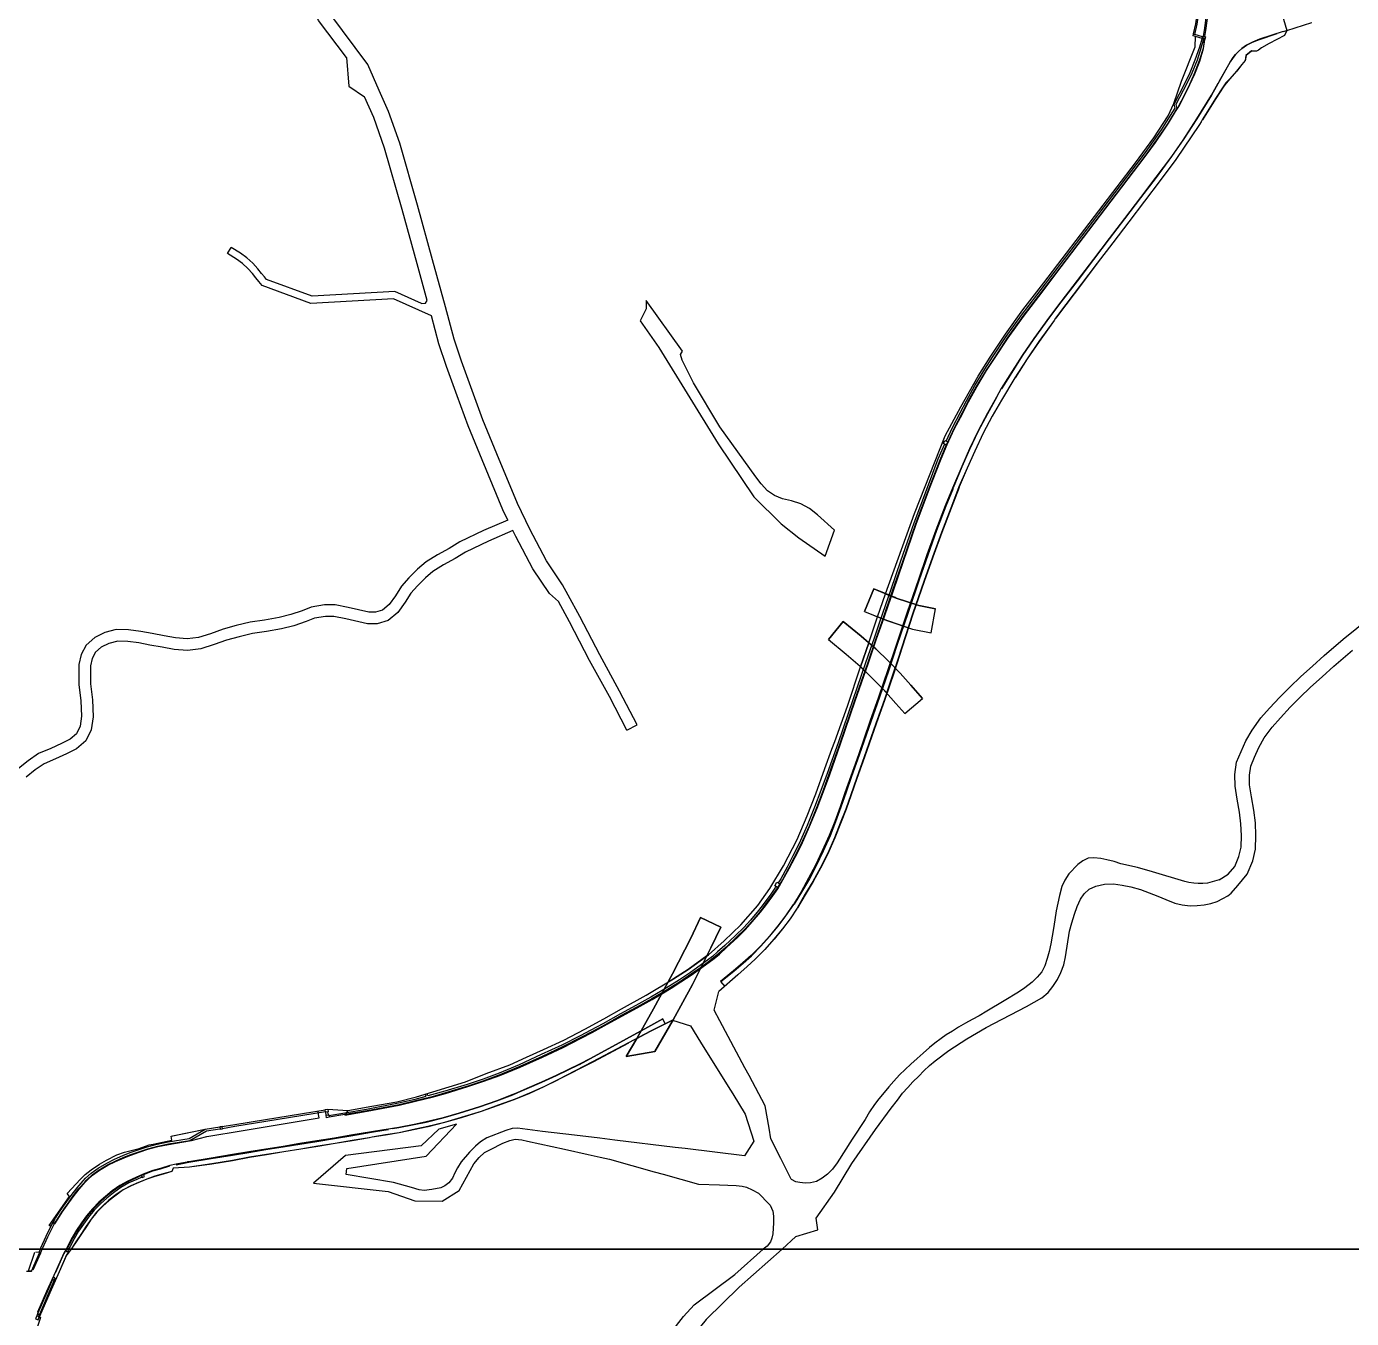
# Model space of a CAD drawing. Header units: metres. Extents: x 0 to 4000, y -96000 to -93000.
# Drawn here: x 1738.3 to 2195.9, y -94824 to -94377.7 of the extents above; entities that cross this region are included whole.
import ezdxf

# ---------------------------------------------------------------- set-up
doc = ezdxf.new("R2010")
doc.units = ezdxf.units.M
doc.header["$LTSCALE"] = 2.5
for name, color, linetype in [('その他', 7, 'Continuous'), ('側溝・桝', 7, 'Continuous'), ('図郭', 7, 'Continuous'), ('幅員', 7, 'Continuous'), ('歩道・分離帯・安全施設', 7, 'Continuous'), ('道路', 7, 'Continuous')]:
    doc.layers.add(name, color=color, linetype=linetype)

msp = doc.modelspace()

# ---------------------------------------------------------------- linework, layer by layer
at = {"layer": 'その他'}
for points in [[(2038.61, -94575.14), (2038.31, -94575.02), (2030.9, -94572.01), (2027.73, -94579.82), (2033.88, -94582.32), (2035.69, -94583.06), (2044.29, -94585.91), (2050.67, -94587.13), (2052.26, -94578.85), (2046.42, -94577.73)], [(2044.31, -94580.68), (2042.78, -94585.41), (2035.69, -94583.06), (2032.17, -94581.63), (2034.91, -94573.64), (2038.61, -94575.14), (2045.44, -94577.41)], [(2015.22, -94589.48), (2021.31, -94594.48), (2026.15, -94598.69), (2030.27, -94602.66), (2034.17, -94606.6), (2038.55, -94611.52), (2041.58, -94615.07), (2047.7, -94609.83), (2043.74, -94605.2), (2040.03, -94601.07), (2035.93, -94596.93), (2031.59, -94592.75), (2029.21, -94590.67), (2026.51, -94588.32), (2020.34, -94583.25)], [(2038.28, -94599.3), (2035.93, -94596.93), (2031.59, -94592.75), (2029.2, -94590.67), (2026.32, -94598.86), (2030.27, -94602.66), (2034.17, -94606.6), (2035.35, -94607.92), (2037.83, -94600.69)], [(1978.04, -94688.79), (1971.06, -94685.47), (1967.66, -94692.62), (1961.42, -94705), (1954.81, -94717.04), (1949.06, -94727.27), (1945.42, -94733.48), (1955.33, -94731.81), (1961.56, -94720.8), (1968.27, -94708.6), (1974.61, -94696.02)], [(1954.81, -94717.04), (1949.06, -94727.27), (1953.76, -94724.78), (1961.37, -94720.91), (1961.56, -94720.8), (1968.27, -94708.6), (1973.25, -94698.72), (1966.78, -94703.4), (1961.72, -94706.64), (1959.92, -94707.74)]]:
    msp.add_lwpolyline(points, close=True, dxfattribs=at)
at = {"layer": '側溝・桝'}
for points in [[(2141.33, -94380.43), (2141.8, -94380.55), (2142.54, -94376.92), (2143.16, -94372.91), (2143.54, -94369.2), (2143.72, -94365.64), (2143.66, -94361.83), (2143.5, -94358.7), (2143.22, -94356.1), (2142.95, -94354.09)], [(2145.25, -94381.25), (2145.6, -94379.18), (2146.09, -94375.76), (2146.35, -94373.14)], [(2055.9, -94520.91), (2058.11, -94516.22), (2060.77, -94511.13), (2062.88, -94506.99), (2065.76, -94501.76), (2069.19, -94496.14), (2071.95, -94491.93), (2076.59, -94484.84), (2081.92, -94477.44), (2087.21, -94470.54), (2094.98, -94460.3), (2121.85, -94425.06), (2124.71, -94421.29), (2127.49, -94417.36), (2130.23, -94413.42), (2132.04, -94410.69), (2134.94, -94405.99), (2134.68, -94404.59), (2138.46, -94397.25), (2140.18, -94393.62), (2141.94, -94389.22), (2143.47, -94384.76), (2144.28, -94381.96)], [(2144.78, -94382.1), (2144, -94384.93), (2142.53, -94389.43), (2140.75, -94393.82), (2139, -94397.41), (2135.25, -94404.7), (2135.56, -94406.11), (2132.55, -94411.01), (2130.73, -94413.76), (2127.99, -94417.7), (2125.19, -94421.65), (2122.33, -94425.42), (2095.46, -94460.67), (2087.69, -94470.9), (2082.41, -94477.8), (2077.09, -94485.18), (2072.46, -94492.26), (2069.7, -94496.47), (2066.28, -94502.07), (2063.41, -94507.27), (2061.31, -94511.41), (2058.65, -94516.48), (2056.42, -94521.15)], [(2144.48, -94381.26), (2141.8, -94380.55)], [(2144.31, -94381.84), (2142.05, -94381.25)], [(2055.32, -94521.99), (2053.04, -94527.24), (2049.3, -94537.04), (2044.68, -94549.3), (2040.16, -94562.42), (2036.76, -94572.24), (2033, -94583.17), (2030.98, -94589.03), (2028.04, -94597.57), (2023.63, -94610.31), (2018.55, -94625.18), (2014.78, -94635.77), (2012.65, -94641.68), (2010.47, -94647.38), (2007.92, -94653.68), (2005.09, -94659.96), (2002.94, -94664.23), (2000.96, -94668.07), (1998.75, -94672.12), (1997.85, -94673.56)], [(2055.93, -94522.26), (2053.66, -94527.49), (2049.92, -94537.27), (2045.3, -94549.52), (2040.79, -94562.63), (2037.39, -94572.46), (2033.62, -94583.39), (2031.61, -94589.24), (2028.67, -94597.79), (2024.26, -94610.53), (2019.17, -94625.4), (2015.4, -94635.99), (2013.27, -94641.91), (2011.09, -94647.62), (2008.52, -94653.94), (2005.69, -94660.25), (2003.53, -94664.53), (2001.55, -94668.38), (1999.32, -94672.45), (1998.41, -94673.89)], [(1997.68, -94675.1), (1997.5, -94675.38), (1995.82, -94677.82), (1993.55, -94680.91), (1991.62, -94683.44), (1988.78, -94686.9), (1986.46, -94689.44), (1983.62, -94692.21), (1979.89, -94695.68), (1977.39, -94697.88), (1975.55, -94699.43), (1973.84, -94700.76), (1970.55, -94703.19), (1967.97, -94704.97), (1964.13, -94707.55), (1960.75, -94709.68), (1958.17, -94711.24), (1954.22, -94713.56), (1949.07, -94716.41), (1943.7, -94719.39), (1937.64, -94722.74), (1933.49, -94725.03), (1929.74, -94726.97), (1923.44, -94730.13), (1916.31, -94733.45), (1908.67, -94736.94), (1901.71, -94739.86), (1896.2, -94741.94), (1890.69, -94743.76), (1882.92, -94746.1), (1878.33, -94747.39), (1872.6, -94748.83), (1866.92, -94750.14), (1855.91, -94752.29), (1848.19, -94753.58), (1842.79, -94754.5)], [(1997.1, -94674.76), (1996.94, -94675.01), (1995.28, -94677.44), (1993.02, -94680.51), (1991.1, -94683.03), (1988.28, -94686.46), (1985.98, -94688.98), (1983.16, -94691.73), (1979.45, -94695.19), (1976.96, -94697.38), (1975.14, -94698.92), (1973.44, -94700.23), (1970.16, -94702.65), (1967.59, -94704.43), (1963.77, -94706.99), (1960.4, -94709.12), (1957.83, -94710.68), (1953.89, -94712.99), (1948.75, -94715.84), (1943.38, -94718.81), (1937.32, -94722.16), (1933.18, -94724.45), (1929.44, -94726.38), (1923.15, -94729.53), (1916.03, -94732.85), (1908.4, -94736.34), (1901.46, -94739.24), (1895.98, -94741.31), (1890.49, -94743.13), (1882.73, -94745.47), (1878.16, -94746.75), (1876.89, -94747.06), (1876.68, -94746.26)], [(1842.68, -94753.86), (1848.16, -94752.98), (1855.72, -94751.66), (1866.78, -94749.49), (1872.5, -94748.19), (1876.31, -94747.22), (1876.1, -94746.44)], [(1805.9, -94758.31), (1810.26, -94757.61), (1820.96, -94755.83), (1841.5, -94752.45)], [(1841.8, -94753.72), (1841.63, -94752.7)], [(1842.52, -94753.61), (1842.32, -94752.59)], [(1743.73, -94800), (1743.82, -94799.78), (1745.62, -94795.8), (1747.25, -94792.52), (1747.97, -94791.19), (1748.92, -94789.66), (1750.5, -94787.21), (1752.17, -94784.8), (1754.22, -94781.89), (1756.27, -94779.26), (1758.37, -94776.88), (1759.14, -94776.04), (1760.98, -94774.39), (1763.4, -94772.69), (1766.29, -94770.92), (1768.89, -94769.6), (1771.86, -94768.3), (1774.26, -94767.36), (1777.04, -94766.41), (1780.16, -94765.4), (1783.6, -94764.45), (1787.26, -94763.69), (1794.73, -94762.47), (1800.38, -94759.19), (1805.09, -94758.44)], [(1746.69, -94792.25), (1747.43, -94790.84), (1748.33, -94789.29), (1749.92, -94786.82), (1751.6, -94784.4), (1753.66, -94781.48), (1755.73, -94778.81), (1757.85, -94776.42), (1758.65, -94775.54), (1760.55, -94773.85), (1763.02, -94772.11), (1765.95, -94770.31), (1768.6, -94768.97), (1771.59, -94767.65), (1774.03, -94766.71), (1776.82, -94765.75), (1779.96, -94764.73), (1783.43, -94763.78), (1787.14, -94763.01), (1794.5, -94761.8), (1799.94, -94758.64)], [(1777.94, -94774.64), (1776.14, -94775.46), (1773.39, -94776.71), (1770.6, -94778.3), (1767.95, -94780.11), (1765.65, -94781.97), (1763.44, -94784), (1761.23, -94786.21), (1759.21, -94788.66), (1757.49, -94791.06), (1755.77, -94793.59), (1754.27, -94796.17), (1752.83, -94798.82), (1752.26, -94799.87)], [(1778.15, -94775.13), (1776.36, -94775.95), (1773.63, -94777.18), (1770.89, -94778.75), (1768.27, -94780.54), (1765.99, -94782.37), (1763.81, -94784.38), (1761.63, -94786.57), (1759.63, -94788.99), (1757.92, -94791.36), (1756.22, -94793.88), (1754.73, -94796.43), (1753.3, -94799.07), (1752.79, -94800)], [(1742.87, -94801.1), (1743.2, -94801.25), (1743.73, -94800)], [(1752.11, -94800), (1751.79, -94800.59)], [(1751.79, -94800.59), (1752.43, -94800.93), (1752.84, -94800.17), (1752.51, -94800)], [(1752.51, -94800), (1752.2, -94799.83), (1752.11, -94800)], [(1752.79, -94800), (1752.73, -94800.12)], [(1747.19, -94810.53), (1745.39, -94814.75), (1742.11, -94822.41), (1741.83, -94823.06), (1741.85, -94823.07)], [(1747.78, -94810.78), (1745.97, -94815), (1742.7, -94822.66), (1742.42, -94823.31)], [(1743.06, -94823.9), (1742.57, -94823.71)]]:
    msp.add_lwpolyline(points, dxfattribs=at)
for points in [[(2144.28, -94381.96), (2144.54, -94381.05), (2145.45, -94381.31), (2145.19, -94382.22)], [(2056.42, -94521.15), (2055.93, -94522.26), (2054.96, -94521.83), (2055.45, -94520.72)], [(1998.41, -94673.89), (1997.68, -94675.1), (1996.68, -94674.5), (1997.4, -94673.29)], [(1841.39, -94751.81), (1842.3, -94751.66), (1842.45, -94752.57), (1841.54, -94752.72)], [(1841.73, -94753.74), (1842.64, -94753.59), (1842.79, -94754.5), (1841.87, -94754.65)], [(1804.99, -94757.82), (1805.12, -94758.65), (1805.94, -94758.51), (1805.8, -94757.69)], [(1777.93, -94774.61), (1778.21, -94775.27), (1779, -94774.94), (1778.72, -94774.28)], [(1747.16, -94810.52), (1747.82, -94810.8), (1748.18, -94809.94), (1747.53, -94809.66)], [(1741.41, -94824.08), (1742.25, -94824.44), (1742.69, -94823.43), (1741.85, -94823.07)]]:
    msp.add_lwpolyline(points, close=True, dxfattribs=at)
at = {"layer": '図郭'}
for points in [[(1600, -94800), (2400, -94800), (2400, -94200), (1600, -94200)], [(1600, -95400), (2400, -95400), (2400, -94800), (1600, -94800)]]:
    msp.add_lwpolyline(points, close=True, dxfattribs=at)
at = {"layer": '幅員', "flags": 128}
msp.add_lwpolyline([(2170.68, -94369.36), (2173.55, -94379.14)], dxfattribs=at)
at = {"layer": '歩道・分離帯・安全施設'}
for points in [[(2144.75, -94381.11), (2145.08, -94379.1), (2145.58, -94375.69), (2145.84, -94373.08)], [(1849.2, -94752.11), (1848.24, -94753.77), (1855.97, -94752.4), (1866.95, -94750.27), (1872.63, -94748.94), (1878.38, -94747.49), (1882.97, -94746.23), (1890.73, -94743.89), (1896.25, -94742.04), (1901.75, -94740.01), (1908.77, -94737.14), (1916.42, -94733.71), (1923.62, -94730.36), (1929.87, -94727.2), (1933.59, -94725.23), (1937.81, -94722.96), (1943.92, -94719.62), (1949.22, -94716.67), (1954.37, -94713.76), (1958.31, -94711.45), (1960.9, -94709.88), (1964.29, -94707.75), (1968.12, -94705.19), (1970.72, -94703.39), (1974, -94700.95), (1975.71, -94699.63), (1977.56, -94698.1), (1980.06, -94695.86), (1983.81, -94692.36), (1986.61, -94689.58), (1988.93, -94687.03), (1991.82, -94683.59), (1993.8, -94681.05), (1996.01, -94677.99), (1997.7, -94675.53), (1999.47, -94672.53), (2001.71, -94668.58), (2003.78, -94664.65), (2005.94, -94660.34), (2008.73, -94654.1), (2011.33, -94647.73), (2013.48, -94641.97), (2015.67, -94636.08), (2019.38, -94625.47), (2024.5, -94610.61), (2028.9, -94597.88), (2031.86, -94589.28), (2033.88, -94583.43), (2037.66, -94572.56), (2041.02, -94562.75), (2045.57, -94549.63), (2050.08, -94537.32), (2053.89, -94527.6), (2056.2, -94522.14), (2058.82, -94516.57), (2061.48, -94511.49), (2063.58, -94507.36), (2066.45, -94502.16), (2069.86, -94496.57), (2072.62, -94492.37), (2077.25, -94485.29), (2082.56, -94477.92), (2087.84, -94471.02), (2095.62, -94460.79), (2122.48, -94425.54), (2125.35, -94421.76), (2128.15, -94417.81), (2130.89, -94413.87), (2132.71, -94411.12), (2135.14, -94407.14), (2136.2, -94405.38), (2138.22, -94401.59), (2140.08, -94397.82), (2141.76, -94394.15), (2143.47, -94389.7), (2144.74, -94385.35), (2145.19, -94382.22), (2145.45, -94381.31), (2144.75, -94381.11), (2145.08, -94379.1), (2145.58, -94375.69)], [(1849.2, -94752.11), (1848.24, -94753.77), (1855.97, -94752.4), (1866.95, -94750.27), (1872.63, -94748.94), (1878.38, -94747.49), (1882.97, -94746.23), (1890.73, -94743.89), (1896.25, -94742.04), (1901.75, -94740.01), (1908.77, -94737.14), (1916.42, -94733.71), (1923.62, -94730.36), (1929.87, -94727.2), (1933.59, -94725.23), (1937.81, -94722.96), (1943.92, -94719.62), (1949.22, -94716.67), (1954.37, -94713.76), (1958.31, -94711.45), (1960.9, -94709.88), (1964.29, -94707.75), (1968.12, -94705.19), (1970.72, -94703.39), (1974, -94700.95), (1975.71, -94699.63), (1977.56, -94698.1), (1980.06, -94695.86), (1983.81, -94692.36), (1986.61, -94689.58), (1988.93, -94687.03), (1991.82, -94683.59), (1993.8, -94681.05), (1996.01, -94677.99), (1997.7, -94675.53), (1999.47, -94672.53), (2001.71, -94668.58), (2003.78, -94664.65), (2005.94, -94660.34), (2008.73, -94654.1), (2011.33, -94647.73), (2013.48, -94641.97), (2015.67, -94636.08), (2019.38, -94625.47), (2024.5, -94610.61), (2028.9, -94597.88), (2031.86, -94589.28), (2033.88, -94583.43), (2037.66, -94572.56), (2041.02, -94562.75), (2045.57, -94549.63), (2050.08, -94537.32), (2053.89, -94527.6), (2056.2, -94522.14), (2058.82, -94516.57), (2061.48, -94511.49), (2063.58, -94507.36), (2066.45, -94502.16), (2069.86, -94496.57), (2072.62, -94492.37), (2077.25, -94485.29), (2082.56, -94477.92), (2087.84, -94471.02), (2095.62, -94460.79), (2122.48, -94425.54), (2125.35, -94421.76), (2128.15, -94417.81), (2130.89, -94413.87), (2132.71, -94411.12), (2135.14, -94407.14), (2136.2, -94405.38), (2138.22, -94401.59), (2140.08, -94397.82), (2141.76, -94394.15), (2143.47, -94389.7), (2144.74, -94385.35), (2145.19, -94382.22), (2145.45, -94381.31), (2144.75, -94381.11), (2145.08, -94379.1), (2145.58, -94375.69)], [(2172.34, -94379.42), (2164.09, -94382.16), (2161.68, -94383.16), (2159.63, -94384.15), (2157.99, -94385.29), (2156.8, -94386.34), (2155.81, -94387.44), (2155.04, -94388.48), (2154.02, -94390), (2150.73, -94395.74), (2147.52, -94401.5), (2142.5, -94409.58), (2137.79, -94416.94), (2133.77, -94422.62), (2128.31, -94429.77), (2122.98, -94436.75), (2117.47, -94444.03), (2112.17, -94450.97), (2106.74, -94458.1), (2101.11, -94465.51), (2095.46, -94472.81), (2091.55, -94478.04), (2086.15, -94485.5), (2082.1, -94491.36), (2077.91, -94498.04), (2074.91, -94502.82), (2073.3, -94505.76), (2070.11, -94511.34), (2066.96, -94517.35), (2063.97, -94523.66), (2061.32, -94529.69), (2058.08, -94537.17), (2055.5, -94543.35), (2052.29, -94551.75), (2049.21, -94560.26), (2046.31, -94568.74), (2042.43, -94580.02), (2038.59, -94591.42), (2035.73, -94599.99), (2032.51, -94609.33), (2029.57, -94617.81), (2025.56, -94629.34), (2022.93, -94636.73), (2020.94, -94642.44), (2019.25, -94647.32), (2017.39, -94652.37), (2015.51, -94657.21), (2013.12, -94662.47), (2010.73, -94667.44), (2008.35, -94671.96), (2005.85, -94676.66), (2003.13, -94680.99), (2000.41, -94684.89), (1997.79, -94688.36), (1994.91, -94691.93), (1991.77, -94695.34), (1988.54, -94698.63), (1985.7, -94701.2), (1982.45, -94703.92), (1977.95, -94707.6), (1979.4, -94709.28)], [(2172.34, -94379.42), (2164.09, -94382.16), (2161.68, -94383.16), (2159.63, -94384.15), (2157.99, -94385.29), (2156.8, -94386.34), (2155.81, -94387.44), (2155.04, -94388.48), (2154.02, -94390), (2150.73, -94395.74), (2147.52, -94401.5), (2142.5, -94409.58), (2137.79, -94416.94), (2133.77, -94422.62), (2128.31, -94429.77), (2122.98, -94436.75), (2117.47, -94444.03), (2112.17, -94450.97), (2106.74, -94458.1), (2101.11, -94465.51), (2095.46, -94472.81), (2091.55, -94478.04), (2086.15, -94485.5), (2082.1, -94491.36), (2077.91, -94498.04), (2074.91, -94502.82), (2073.3, -94505.76), (2070.11, -94511.34), (2066.96, -94517.35), (2063.97, -94523.66), (2061.32, -94529.69), (2058.08, -94537.17), (2055.5, -94543.35), (2052.29, -94551.75), (2049.21, -94560.26), (2046.31, -94568.74), (2042.43, -94580.02), (2038.59, -94591.42), (2035.73, -94599.99), (2032.51, -94609.33), (2029.57, -94617.81), (2025.56, -94629.34), (2022.93, -94636.73), (2020.94, -94642.44), (2019.25, -94647.32), (2017.39, -94652.37), (2015.51, -94657.21), (2013.12, -94662.47), (2010.73, -94667.44), (2008.35, -94671.96), (2005.85, -94676.66), (2003.13, -94680.99), (2000.41, -94684.89), (1997.79, -94688.36), (1994.91, -94691.93), (1991.77, -94695.34), (1988.54, -94698.63), (1985.7, -94701.2), (1982.45, -94703.92), (1977.95, -94707.6), (1979.4, -94709.28)], [(2145.05, -94382.74), (2144.62, -94385.32), (2143.25, -94389.66), (2141.53, -94394.11), (2139.88, -94397.77), (2138.06, -94401.53), (2136.02, -94405.54)], [(2167.44, -94383.62), (2164.77, -94385.11), (2163.76, -94385.92), (2163.04, -94386.3), (2161.34, -94386.21), (2159.48, -94387.76), (2159.17, -94389.55), (2157.99, -94390.92), (2156.24, -94393.18), (2153.85, -94395.84), (2152.54, -94397.29), (2151.56, -94398.65), (2148.99, -94402.59), (2144.38, -94409.96)], [(2145.09, -94382.32), (2144.44, -94381.25)], [(2149.93, -94397.2), (2150.75, -94395.74), (2154.03, -94390.01), (2155.05, -94388.49), (2155.82, -94387.45), (2156.81, -94386.35), (2158, -94385.3), (2159.63, -94384.16), (2161.69, -94383.17), (2164.1, -94382.18), (2170.2, -94380.15)], [(2075.1, -94502.94), (2078.1, -94498.16), (2082.29, -94491.49), (2086.33, -94485.64), (2091.73, -94478.18), (2095.64, -94472.95), (2101.29, -94465.65), (2106.92, -94458.24), (2112.35, -94451.1), (2117.65, -94444.16), (2123.16, -94436.89), (2128.48, -94429.88), (2133.78, -94422.63), (2137.8, -94416.95), (2142.51, -94409.59), (2147.53, -94401.51), (2149.87, -94397.32)], [(2017.37, -94631.22), (2019.38, -94625.47), (2024.5, -94610.61), (2028.9, -94597.88), (2031.86, -94589.28), (2033.88, -94583.43), (2037.66, -94572.56), (2041.02, -94562.75), (2045.57, -94549.63), (2050.08, -94537.32), (2053.89, -94527.6), (2056.2, -94522.14), (2058.82, -94516.57), (2061.48, -94511.49), (2063.58, -94507.36), (2066.45, -94502.16), (2069.86, -94496.57), (2072.62, -94492.37), (2077.25, -94485.29), (2082.56, -94477.92), (2087.84, -94471.02), (2095.62, -94460.79), (2122.48, -94425.54), (2125.35, -94421.76), (2128.15, -94417.81), (2130.89, -94413.87), (2132.71, -94411.12), (2135.14, -94407.14), (2135.92, -94405.85)], [(2143.94, -94410.73), (2143.45, -94411.6)], [(2135.2, -94423.73), (2129.84, -94430.93), (2124.42, -94438.11), (2118.97, -94445.26), (2113.5, -94452.44), (2108.08, -94459.52), (2102.67, -94466.69), (2097.22, -94473.83), (2093.74, -94478.46)], [(2126.47, -94432.18), (2122.98, -94436.75), (2117.47, -94444.03), (2112.17, -94450.97), (2106.74, -94458.1), (2101.11, -94465.51), (2095.46, -94472.81), (2091.55, -94478.04), (2086.15, -94485.5), (2082.1, -94491.36), (2077.91, -94498.04), (2074.91, -94502.82), (2073.3, -94505.76), (2070.11, -94511.34), (2066.96, -94517.35), (2063.97, -94523.66), (2061.32, -94529.69), (2058.08, -94537.17), (2055.5, -94543.35), (2052.29, -94551.75), (2049.21, -94560.26), (2046.31, -94568.74), (2042.43, -94580.02), (2038.59, -94591.42), (2035.73, -94599.99), (2032.51, -94609.33), (2029.57, -94617.81), (2025.56, -94629.34), (2022.93, -94636.73), (2020.94, -94642.44), (2019.25, -94647.32), (2017.39, -94652.37), (2015.51, -94657.21), (2013.12, -94662.47), (2010.73, -94667.44), (2008.35, -94671.96), (2007.11, -94674.29)], [(2093.19, -94479.27), (2087.96, -94486.56), (2083.89, -94492.56), (2079.67, -94499.12)], [(2058.38, -94536.99), (2061.44, -94529.74), (2064.09, -94523.71), (2067.08, -94517.41), (2070.23, -94511.41), (2073.41, -94505.82)], [(2075.03, -94506.84), (2071.79, -94512.3), (2068.69, -94518.22), (2065.79, -94524.39), (2063.13, -94530.34), (2060.34, -94536.75)], [(2058.3, -94537.26), (2055.81, -94543.47), (2052.6, -94551.87), (2049.52, -94560.37), (2046.62, -94568.85), (2042.74, -94580.13), (2038.9, -94591.52), (2036.04, -94600.09), (2032.82, -94609.44), (2029.88, -94617.92), (2025.87, -94629.45), (2023.24, -94636.84), (2021.25, -94642.54), (2019.56, -94647.43), (2017.7, -94652.48), (2015.82, -94657.33), (2013.42, -94662.6), (2011.03, -94667.59), (2008.64, -94672.12), (2005.96, -94676.73), (2003.34, -94680.87)], [(2060.36, -94536.97), (2057.58, -94544.15), (2054.38, -94552.53), (2051.3, -94561.01), (2048.3, -94569.45), (2044.4, -94580.71), (2040.7, -94592.11), (2037.92, -94600.72), (2034.68, -94610.17), (2031.66, -94618.55), (2027.7, -94630.08), (2025.02, -94637.47), (2023.04, -94643.16), (2021.34, -94648.1), (2019.36, -94652.98), (2017.41, -94657.99), (2015.02, -94663.53), (2012.5, -94668.46), (2009.92, -94673.09), (2007.18, -94677.64), (2004.57, -94682.1)], [(1890.53, -94743.95), (1890.73, -94743.89), (1896.25, -94742.04), (1901.75, -94740.01), (1908.77, -94737.14), (1916.42, -94733.71), (1923.62, -94730.36), (1929.87, -94727.2), (1933.59, -94725.23), (1937.81, -94722.96), (1943.92, -94719.62), (1949.22, -94716.67), (1954.37, -94713.76), (1958.31, -94711.45), (1960.9, -94709.88), (1964.29, -94707.75), (1968.12, -94705.19), (1970.72, -94703.39), (1974, -94700.95), (1975.71, -94699.63), (1977.56, -94698.1), (1980.06, -94695.86), (1983.81, -94692.36), (1986.61, -94689.58), (1988.93, -94687.03), (1991.82, -94683.59), (1993.8, -94681.05), (1996.01, -94677.99), (1997.7, -94675.53), (1999.47, -94672.53), (2001.71, -94668.58), (2003.78, -94664.65), (2005.94, -94660.34), (2008.73, -94654.1), (2011.33, -94647.73), (2013.48, -94641.97), (2015.67, -94636.08), (2015.78, -94635.76)], [(1978.07, -94707.64), (1982.54, -94703.99), (1985.79, -94701.27), (1988.63, -94698.7), (1991.86, -94695.41), (1995, -94691.99), (1997.89, -94688.43), (2000.5, -94684.96), (2003.22, -94681.05)], [(2004.47, -94682.25), (2001.99, -94685.91), (1999.35, -94689.38), (1996.43, -94692.97), (1993.24, -94696.51), (1989.98, -94699.85), (1987.19, -94702.42), (1983.96, -94705.33)], [(1958.88, -94722.18), (1958.01, -94720.47), (1952.83, -94723.34), (1945.43, -94727.41), (1933.1, -94734.16), (1929.26, -94736.19), (1921.24, -94740.1), (1916.1, -94742.41), (1911.1, -94744.6), (1907.73, -94746.02), (1906.22, -94746.65), (1900.68, -94748.77), (1894.71, -94750.85), (1887.73, -94753.09), (1882.21, -94754.64), (1876.27, -94756.1), (1872.12, -94757), (1866.85, -94758.04), (1864.69, -94758.39), (1863.28, -94758.56), (1861.7, -94758.8), (1857.44, -94759.49), (1850.24, -94760.72), (1844.62, -94761.68), (1838.51, -94762.67), (1832.66, -94763.6), (1826.86, -94764.54), (1820.92, -94765.47), (1815.05, -94766.45), (1809.36, -94767.39), (1802.06, -94768.57), (1794.35, -94769.84), (1789.95, -94770.7), (1787.79, -94771.18), (1784.53, -94772.14), (1781.87, -94772.92), (1778.6, -94774.12), (1778.38, -94774.2), (1776.05, -94775.26), (1773.29, -94776.51), (1770.48, -94778.1), (1767.82, -94779.93), (1765.5, -94781.8), (1763.29, -94783.84), (1761.07, -94786.06), (1759.03, -94788.53), (1757.3, -94790.93), (1755.58, -94793.47), (1754.08, -94796.06), (1752.63, -94798.71), (1751.94, -94800)], [(1958.88, -94722.18), (1958.01, -94720.47), (1952.83, -94723.34), (1945.43, -94727.41), (1933.1, -94734.16), (1929.26, -94736.19), (1921.24, -94740.1), (1916.1, -94742.41), (1911.1, -94744.6), (1907.73, -94746.02), (1906.22, -94746.65), (1900.68, -94748.77), (1894.71, -94750.85), (1887.73, -94753.09), (1882.21, -94754.64), (1876.27, -94756.1), (1872.12, -94757), (1866.85, -94758.04), (1864.69, -94758.39), (1863.28, -94758.56), (1861.7, -94758.8), (1857.44, -94759.49), (1850.24, -94760.72), (1844.62, -94761.68), (1838.51, -94762.67), (1832.66, -94763.6), (1826.86, -94764.54), (1820.92, -94765.47), (1815.05, -94766.45), (1809.36, -94767.39), (1802.06, -94768.57), (1794.35, -94769.84), (1789.95, -94770.7), (1787.79, -94771.18), (1784.53, -94772.14), (1781.87, -94772.92), (1778.6, -94774.12), (1778.38, -94774.2), (1776.05, -94775.26), (1773.29, -94776.51), (1770.48, -94778.1), (1767.82, -94779.93), (1765.5, -94781.8), (1763.29, -94783.84), (1761.07, -94786.06), (1759.03, -94788.53), (1757.3, -94790.93), (1755.58, -94793.47), (1754.08, -94796.06), (1752.63, -94798.71), (1751.94, -94800)], [(1929.27, -94736.22), (1933.11, -94734.18), (1945.44, -94727.43), (1952.84, -94723.36), (1958.01, -94720.5)], [(1946.23, -94728.85), (1933.81, -94735.45), (1922.05, -94741.45)], [(1929.04, -94736.36), (1921.25, -94740.12), (1916.11, -94742.43), (1911.11, -94744.63), (1907.81, -94746.01)], [(1921.86, -94741.56), (1916.99, -94744.01), (1912.01, -94746.25), (1907.11, -94748.28), (1901.22, -94750.38), (1895.29, -94752.49), (1888.42, -94754.66), (1882.68, -94756.31), (1876.89, -94757.75), (1872.55, -94758.67), (1867, -94759.89), (1862.21, -94760.62), (1857.7, -94761.41)], [(1864.7, -94758.42), (1866.85, -94758.07), (1872.12, -94757.03), (1876.27, -94756.13), (1882.22, -94754.66), (1887.74, -94753.11), (1894.72, -94750.87), (1900.69, -94748.8), (1906.23, -94746.68), (1907.74, -94746.04)], [(1866.95, -94750.27), (1872.63, -94748.94), (1878.38, -94747.49), (1882.97, -94746.23)], [(1747.01, -94790.6), (1748.07, -94791.34), (1749.06, -94789.69), (1750.61, -94787.27), (1752.25, -94784.85), (1754.33, -94781.93), (1756.4, -94779.34), (1758.5, -94776.95), (1759.29, -94776.1), (1761.09, -94774.51), (1763.47, -94772.78), (1766.35, -94771.02), (1769, -94769.73), (1771.96, -94768.45), (1774.33, -94767.54), (1777.23, -94766.52), (1780.2, -94765.55), (1783.65, -94764.58), (1787.32, -94763.84), (1795.24, -94762.52), (1800.54, -94761.12), (1813.13, -94759.04), (1839.29, -94754.71), (1838.89, -94752.29)], [(1747.01, -94790.6), (1748.07, -94791.34), (1749.06, -94789.69), (1750.61, -94787.27), (1752.25, -94784.85), (1754.33, -94781.93), (1756.4, -94779.34), (1758.5, -94776.95), (1759.29, -94776.1), (1761.09, -94774.51), (1763.47, -94772.78), (1766.35, -94771.02), (1769, -94769.73), (1771.96, -94768.45), (1774.33, -94767.54), (1777.23, -94766.52), (1780.2, -94765.55), (1783.65, -94764.58), (1787.32, -94763.84), (1795.24, -94762.52), (1800.54, -94761.12), (1813.13, -94759.04), (1839.29, -94754.71), (1838.98, -94752.86)], [(1748.07, -94791.34), (1749.06, -94789.69), (1750.61, -94787.27), (1752.25, -94784.85), (1754.33, -94781.93), (1756.4, -94779.34), (1758.5, -94776.95), (1759.29, -94776.1), (1761.09, -94774.51), (1763.47, -94772.78), (1766.35, -94771.02), (1769, -94769.73), (1771.96, -94768.45), (1774.33, -94767.54), (1777.23, -94766.52), (1780.2, -94765.55), (1783.65, -94764.58), (1787.32, -94763.84), (1795.24, -94762.52), (1800.54, -94761.12), (1813.13, -94759.04), (1839.29, -94754.71)], [(1848.24, -94753.77), (1855.97, -94752.4)], [(1788.64, -94760.88), (1799.94, -94758.58)], [(1789.99, -94770.88), (1794.38, -94770.02), (1802.09, -94768.75), (1809.39, -94767.57), (1815.08, -94766.63), (1820.95, -94765.65), (1826.89, -94764.72), (1832.68, -94763.78), (1838.54, -94762.85), (1844.65, -94761.87), (1850.27, -94760.9), (1857.47, -94759.67), (1861.73, -94758.99), (1863.3, -94758.74)], [(1863.28, -94758.56), (1861.7, -94758.8), (1857.44, -94759.49), (1850.24, -94760.72), (1844.62, -94761.68), (1838.51, -94762.67), (1832.66, -94763.6), (1826.86, -94764.54), (1820.92, -94765.47), (1815.05, -94766.45), (1809.36, -94767.39), (1802.06, -94768.57), (1794.35, -94769.84), (1793.87, -94769.93)], [(1856.67, -94761.64), (1850.74, -94762.57), (1844.83, -94763.6), (1838.93, -94764.56), (1833.04, -94765.52), (1827.1, -94766.45), (1821.17, -94767.42), (1815.27, -94768.34), (1809.37, -94769.48), (1802.25, -94770.67), (1794.53, -94771.77)], [(1788.97, -94772.08), (1788.48, -94773.24), (1785.44, -94774.12), (1782.62, -94774.93), (1779.8, -94775.92), (1777.01, -94777.04), (1774.36, -94778.2), (1771.67, -94779.58), (1769.18, -94781.35), (1766.77, -94783.2), (1764.64, -94785.14), (1762.51, -94787.31), (1760.64, -94789.65), (1758.93, -94792.18), (1757.25, -94794.69), (1755.59, -94797.19), (1753.94, -94799.69), (1753.71, -94800)], [(1787.93, -94771.15), (1787.79, -94771.18), (1784.53, -94772.14), (1781.87, -94772.92), (1778.6, -94774.12)], [(1778.64, -94774.24), (1781.91, -94773.04), (1784.57, -94772.26), (1787.82, -94771.31)], [(1752.08, -94800), (1752.74, -94798.77), (1754.19, -94796.13), (1755.69, -94793.54), (1757.41, -94791), (1759.13, -94788.6), (1761.16, -94786.15), (1763.37, -94783.93), (1765.58, -94781.89), (1767.89, -94780.04), (1770.55, -94778.21), (1773.35, -94776.62), (1776.1, -94775.37), (1778.43, -94774.31)], [(1751.94, -94800), (1751.16, -94801.43), (1748.23, -94807.89), (1745.16, -94814.65), (1742.08, -94821.83), (1742.23, -94822.14)], [(1751.94, -94800), (1751.16, -94801.43), (1748.23, -94807.89), (1745.16, -94814.65), (1742.08, -94821.83), (1742.23, -94822.14), (1742.76, -94823.28)], [(1751.27, -94801.49), (1752.08, -94800)], [(1753.71, -94800), (1752.16, -94802.02)], [(1741.01, -94801.23), (1738.83, -94807.6)], [(1743.11, -94801.43), (1740.43, -94807.32)], [(1741.51, -94800.96), (1743.03, -94801.04)], [(1748.35, -94807.95), (1751.21, -94801.71)], [(1752.11, -94802.07), (1749.53, -94807.88)], [(1739.03, -94807.54), (1740.21, -94807.44)], [(1745.16, -94814.65), (1742.08, -94821.83)]]:
    msp.add_lwpolyline(points, dxfattribs=at)
at = {"layer": '歩道・分離帯・安全施設', "flags": 128}
msp.add_lwpolyline([(2172.34, -94379.42), (2173.55, -94379.14)], dxfattribs=at)
msp.add_lwpolyline([(2172.34, -94379.42), (2173.55, -94379.14)], dxfattribs=at)
at = {"layer": '歩道・分離帯・安全施設'}
for p in [(2135.63, -94406.07, 219.3), (2043.16, -94556.22, 226.9), (2010.08, -94650.5, 232.53), (1942.22, -94720.41, 238.49), (1849.01, -94753.58, 243.93)]:
    msp.add_point(p, dxfattribs=at)
at = {"layer": '道路'}
for points in [[(1856.17, -94390.87), (1843.01, -94373.29), (1838.29, -94363.64), (1834.48, -94355.69), (1825.83, -94334.22), (1812.53, -94301.99), (1809.59, -94293.96), (1809.21, -94292.35), (1808.71, -94290.12), (1808.21, -94288.07), (1807.76, -94285.83), (1807.38, -94283.78), (1807.04, -94281.85), (1806.77, -94279.68), (1806.7, -94277.3), (1806.77, -94271.92), (1807.14, -94265.99), (1807.78, -94259.98), (1809.07, -94253.88), (1812.06, -94245.98)], [(1848.76, -94388.47), (1839.15, -94375.65), (1834.24, -94365.6), (1830.36, -94357.5), (1821.66, -94335.92), (1808.34, -94303.62), (1805.28, -94295.26), (1804.82, -94293.38), (1804.32, -94291.14), (1803.82, -94289.04), (1803.34, -94286.69), (1802.95, -94284.58), (1802.58, -94282.52), (1802.45, -94281.45)], [(2141.21, -94381.01), (2141.36, -94380.28), (2142.07, -94376.83), (2142.68, -94372.84), (2143.06, -94369.16), (2143.23, -94365.63), (2143.17, -94361.85), (2143.02, -94358.74), (2142.74, -94356.15), (2142.47, -94354.15)], [(2173.55, -94379.14), (2172.7, -94380.91)], [(2173.55, -94379.14), (2182.19, -94376.35), (2182.21, -94376.34)], [(1743.05, -94800), (1743.25, -94799.53), (1745.05, -94795.53), (1746.69, -94792.25), (1746.14, -94791.86), (1753.13, -94781.82), (1752.27, -94780.86), (1756.88, -94775.9), (1758.55, -94774.28), (1760.65, -94772.66), (1763.49, -94770.65), (1765.9, -94769.25), (1769.46, -94767.51), (1772.14, -94766.59), (1777.19, -94765.32), (1780.58, -94764.04), (1782.06, -94763.73), (1788.4, -94762.36), (1788.22, -94761.02), (1799.94, -94758.64), (1804.99, -94757.82), (1810.16, -94756.99), (1820.85, -94755.21), (1841.4, -94751.89), (1841.39, -94751.81), (1842.3, -94751.66), (1849.2, -94752.11), (1857.5, -94750.64), (1866.16, -94749.13), (1872.98, -94747.38), (1889.83, -94742.28), (1896.97, -94739.35), (1905.24, -94736.35), (1911, -94733.72), (1916.77, -94731.11), (1923.88, -94727.86), (1931.04, -94724.07), (1937.68, -94720.52), (1943.8, -94717.04), (1952.32, -94712.36), (1961.72, -94706.64), (1966.78, -94703.4), (1973.77, -94698.34), (1979.26, -94693.58), (1985.01, -94688.03), (1990.82, -94681.33), (1995.01, -94675.43), (1999.71, -94667.65), (2004.38, -94658.58), (2007.86, -94650.32), (2010.91, -94642.79), (2013.97, -94634.06), (2016.38, -94627.31), (2017.4, -94624.71), (2021.84, -94612.48), (2026.32, -94598.86), (2029.2, -94590.67), (2032.17, -94581.63), (2034.91, -94573.64), (2044.93, -94546), (2055.6, -94519.1), (2060.99, -94509.07), (2066.99, -94498.47), (2071.12, -94491.96), (2076.41, -94484.04), (2082.41, -94475.6), (2089.57, -94466.27), (2121.29, -94424.8), (2127.57, -94416.21), (2132.57, -94408.58), (2134.51, -94404.34), (2137.19, -94396.64), (2141.9, -94384.8), (2142.05, -94381.25), (2141.21, -94381.01)], [(2172.7, -94380.91), (2167.42, -94383.59), (2164.75, -94385.08), (2163.73, -94385.88), (2163.03, -94386.25), (2161.32, -94386.17), (2159.44, -94387.74), (2159.13, -94389.53), (2157.96, -94390.89), (2156.21, -94393.15), (2153.81, -94395.81), (2152.5, -94397.26), (2151.52, -94398.62), (2148.96, -94402.56), (2144.35, -94409.94), (2143.91, -94410.7), (2143.41, -94411.57), (2135.16, -94423.7), (2129.8, -94430.9), (2124.38, -94438.08), (2118.93, -94445.23), (2113.46, -94452.41), (2108.04, -94459.49), (2102.63, -94466.67), (2097.19, -94473.8), (2093.71, -94478.43), (2093.15, -94479.24), (2087.93, -94486.53), (2083.86, -94492.53), (2079.63, -94499.1), (2074.99, -94506.81), (2071.75, -94512.28), (2068.65, -94518.2), (2065.75, -94524.37), (2063.09, -94530.32), (2060.3, -94536.73), (2057.49, -94544.11), (2054.29, -94552.5), (2051.21, -94560.98), (2048.21, -94569.42), (2044.31, -94580.68), (2040.61, -94592.07), (2037.83, -94600.69), (2034.59, -94610.14), (2031.57, -94618.52), (2027.61, -94630.05), (2024.94, -94637.44), (2022.95, -94643.13), (2021.25, -94648.06), (2019.27, -94652.94), (2017.32, -94657.95), (2014.93, -94663.49), (2012.41, -94668.41), (2009.84, -94673.04), (2007.1, -94677.6), (2004.46, -94682.24), (2001.97, -94685.9), (1999.34, -94689.37), (1996.42, -94692.97), (1993.23, -94696.5), (1989.97, -94699.84), (1987.18, -94702.41), (1983.95, -94705.32), (1977.4, -94711.02)], [(1848.76, -94388.47), (1849.57, -94398.3), (1854.97, -94402.02)], [(1923.43, -94570.55), (1917.89, -94562.28), (1912.12, -94551.41), (1907.84, -94542.48), (1900.68, -94525.29), (1895.9, -94513.64), (1892.13, -94503.48), (1888.53, -94493.38), (1885.93, -94485.74), (1882.98, -94474.56), (1878.52, -94458.29), (1873.33, -94439.47), (1867.16, -94418.04), (1863.3, -94407.14), (1860.01, -94399.81), (1856.17, -94390.87)], [(1876.68, -94472.4), (1873.21, -94459.75), (1868.03, -94440.97), (1861.92, -94419.72), (1858.19, -94409.19), (1854.97, -94402.02)], [(1807.67, -94456.15), (1809, -94454.04)], [(1878.12, -94477.7), (1864.97, -94471.81), (1836.52, -94473.43), (1819.66, -94467.2), (1818.52, -94465.79), (1817.51, -94464.59), (1816.28, -94463.03), (1814.67, -94461.31), (1812.81, -94459.61), (1810.81, -94458.13), (1807.67, -94456.15)], [(1874.71, -94473.43), (1865.43, -94469.28), (1836.89, -94470.9), (1821.17, -94465.1), (1820.45, -94464.2), (1819.45, -94463.01), (1818.18, -94461.4), (1816.43, -94459.53), (1814.4, -94457.68), (1812.22, -94456.07), (1809, -94454.04)], [(1874.71, -94473.43), (1876.1, -94473.26), (1876.68, -94472.4)], [(1952.28, -94472.42), (1952.3, -94475.24), (1950.26, -94479.35), (1956.6, -94488.66), (1977.17, -94521.91), (1989.44, -94540.18), (1998.96, -94549.57), (2005.03, -94554.34), (2014.06, -94560.71), (2017.34, -94551.73), (2011.46, -94546.45), (2008.72, -94544.19), (2005.67, -94542.59), (2002.48, -94541.61), (1999.34, -94540.86), (1996.63, -94539.76), (1994.18, -94538.13), (1991.98, -94535.7), (1990.11, -94533.28), (1977.76, -94516.02), (1968.58, -94500.77), (1964.7, -94493.04), (1964.12, -94491.03), (1964.79, -94489.86)], [(1964.79, -94489.86), (1952.28, -94472.42)], [(1904.5, -94548.24), (1902.82, -94544.73), (1895.6, -94527.39), (1890.77, -94515.64), (1886.96, -94505.36), (1883.33, -94495.19), (1880.67, -94487.33), (1878.12, -94477.7)], [(1904.5, -94548.24), (1896.12, -94551.85), (1887.97, -94555.78), (1884.29, -94558.03), (1880.25, -94560.25), (1876.29, -94562.69), (1873.32, -94565.23), (1870.36, -94568.14), (1867.77, -94571.03), (1865.66, -94574.34), (1863.55, -94577.36), (1861.21, -94579.3), (1858.76, -94580.08), (1856.5, -94580.02), (1849.37, -94578.47), (1844.83, -94577.55), (1841.18, -94577.5), (1836.63, -94578.27), (1833.43, -94579.56), (1829.52, -94580.89), (1825.57, -94581.87), (1820.47, -94582.74), (1815.55, -94583.52), (1810.73, -94584.65), (1806.15, -94585.85), (1801.78, -94587.46), (1797.67, -94588.74), (1793.78, -94589.2), (1789.77, -94588.94), (1785.82, -94588.18), (1781.62, -94587.45), (1777.74, -94586.7), (1773.52, -94586.12), (1769.27, -94586.05), (1765.27, -94587.09), (1761.82, -94588.75), (1758.83, -94591.41), (1757.17, -94594.65), (1756.37, -94598.13), (1756.32, -94604.98), (1757.07, -94610.65), (1757.24, -94615.92), (1756.75, -94619.44), (1755.5, -94622), (1753.34, -94623.88), (1750.34, -94625.35), (1746.63, -94627.07), (1742.44, -94628.86), (1738.89, -94631.34), (1735.51, -94634.05)], [(1906.23, -94551.85), (1897.78, -94555.49), (1889.89, -94559.29), (1886.3, -94561.49), (1882.26, -94563.71), (1878.65, -94565.93), (1876.03, -94568.17), (1873.26, -94570.9), (1870.97, -94573.45), (1868.99, -94576.56), (1866.52, -94580.09), (1863.17, -94582.87), (1859.34, -94584.09), (1856.02, -94584.01), (1848.55, -94582.38), (1844.4, -94581.55), (1841.49, -94581.5), (1837.73, -94582.14), (1834.82, -94583.31), (1830.64, -94584.74), (1826.39, -94585.78), (1821.12, -94586.68), (1816.32, -94587.45), (1811.69, -94588.54), (1807.35, -94589.67), (1803.07, -94591.25), (1798.51, -94592.66), (1793.89, -94593.22), (1789.26, -94592.92), (1785.1, -94592.11), (1780.9, -94591.38), (1777.09, -94590.65), (1773.21, -94590.11), (1769.75, -94590.06), (1766.65, -94590.87), (1764.06, -94592.11), (1762.05, -94593.9), (1760.96, -94596.04), (1760.37, -94598.6), (1760.32, -94604.73), (1761.06, -94610.32), (1761.25, -94616.13), (1760.63, -94620.62), (1758.74, -94624.48), (1755.57, -94627.24), (1752.06, -94628.97), (1748.25, -94630.72), (1744.39, -94632.37), (1741.29, -94634.54), (1738.2, -94637.02)], [(1918.87, -94573.61), (1913.16, -94565.11), (1907.21, -94553.89), (1906.23, -94551.85)], [(1949.19, -94618.98), (1943.11, -94607.26), (1936.23, -94594.8), (1929.34, -94581.5), (1925.36, -94574.21), (1923.43, -94570.55)], [(2027.73, -94579.82), (2030.9, -94572.01)], [(2030.9, -94572.01), (2038.61, -94575.14), (2046.42, -94577.73), (2052.26, -94578.85)], [(1945.64, -94620.82), (1939.59, -94609.14), (1932.71, -94596.69), (1925.81, -94583.38), (1921.95, -94576.31), (1918.87, -94573.61)], [(2027.73, -94579.82), (2035.69, -94583.06), (2044.29, -94585.91), (2050.67, -94587.13)], [(2050.67, -94587.13), (2052.26, -94578.85)], [(2150.17, -94672.43), (2153.31, -94670.56), (2155.54, -94667.93), (2157, -94664.44), (2157.74, -94661.19), (2157.87, -94657.15), (2157.71, -94653.19), (2157.22, -94649.15), (2156.43, -94644.67), (2155.71, -94640.16), (2155.59, -94636.1), (2156.2, -94631.86), (2157.81, -94628.1), (2159.43, -94624.49), (2161.53, -94620.73), (2164.59, -94616.58), (2167.6, -94613.15), (2171.08, -94609.38), (2174.57, -94605.9), (2178.35, -94602.28), (2182.36, -94598.67), (2186.43, -94594.98), (2193, -94589.35), (2207.19, -94577.94)], [(2015.22, -94589.48), (2020.34, -94583.25)], [(2020.34, -94583.25), (2026.51, -94588.32), (2031.59, -94592.75), (2035.93, -94596.93), (2040.03, -94601.07), (2043.74, -94605.2), (2047.7, -94609.83)], [(2015.22, -94589.48), (2021.31, -94594.48), (2026.15, -94598.69), (2030.27, -94602.66), (2034.17, -94606.6), (2038.55, -94611.52), (2041.58, -94615.07)], [(2156.59, -94674.43), (2159.86, -94670.57), (2161.78, -94665.96), (2162.72, -94661.84), (2162.88, -94657.13), (2162.7, -94652.78), (2162.16, -94648.41), (2161.36, -94643.84), (2160.7, -94639.69), (2160.6, -94636.38), (2161.06, -94633.22), (2162.39, -94630.1), (2163.9, -94626.74), (2165.74, -94623.45), (2168.49, -94619.72), (2171.32, -94616.49), (2174.68, -94612.84), (2178.07, -94609.48), (2181.75, -94605.94), (2185.71, -94602.38), (2189.74, -94598.73), (2196.19, -94593.2)], [(2041.58, -94615.07), (2047.7, -94609.83)], [(1945.64, -94620.82), (1949.19, -94618.98)], [(2150.17, -94672.43), (2146.16, -94673.58), (2144.57, -94673.72), (2142.98, -94673.76), (2141.38, -94673.65), (2139.72, -94673.41), (2138.27, -94673.09), (2127.12, -94669.75), (2121.96, -94668.24), (2116.22, -94666.91), (2113.86, -94666.2), (2111.41, -94665.54), (2109.3, -94665.15), (2106.94, -94664.9), (2104.97, -94665.01), (2103.05, -94665.89), (2101.42, -94667.23), (2098.29, -94670.43), (2096.82, -94672.54), (2095.83, -94674.81), (2095.04, -94677.9), (2094.5, -94680.48), (2093.94, -94683.15), (2093.45, -94686.34), (2092.98, -94689.24), (2092.53, -94691.88), (2092.06, -94694.54), (2091.45, -94697.21), (2090.8, -94699.6), (2090, -94702.2), (2088.91, -94704.24), (2087.36, -94706.14), (2085.55, -94707.78), (2083.01, -94709.76), (2080.91, -94711.22), (2075.93, -94714.28), (2069.93, -94717.87), (2067.3, -94719.41), (2064.92, -94720.76), (2062.61, -94722.02), (2060.16, -94723.4), (2058.13, -94724.69), (2055.93, -94726.04), (2054.17, -94727.27), (2051.95, -94728.93), (2050.19, -94730.44), (2047.98, -94732.36), (2045.82, -94734.2), (2043.68, -94736.16), (2041.71, -94737.97), (2039.8, -94739.88), (2037.87, -94741.97), (2036.09, -94743.95), (2034.45, -94745.9), (2032.67, -94748.1), (2031.13, -94750.05), (2029.45, -94752.64), (2027.96, -94755.22), (2023.38, -94762.02), (2018.28, -94770.23), (2016.65, -94772.44), (2014.87, -94774.14), (2013.01, -94775.55), (2011.07, -94776.62), (2009.05, -94777.14), (2007.19, -94777.19), (2005.33, -94777.02), (2004.01, -94776.74), (2002.47, -94775.99), (2002.41, -94775.87)], [(1999.22, -94800), (2004.01, -94795.7), (2011.54, -94793.37), (2011.03, -94789.34), (2017.28, -94780.41), (2023.27, -94770.51), (2031.53, -94758.69), (2036.89, -94751.29), (2039.07, -94748.59), (2040.84, -94746.12), (2042.65, -94744.15), (2044.37, -94742.28), (2046.41, -94740.28), (2048.17, -94738.44), (2050.16, -94736.58), (2052.13, -94735.02), (2056.82, -94731.44), (2063.02, -94727.35), (2069.67, -94723.52), (2083.65, -94716.28), (2088.92, -94713.25), (2091.07, -94711.38), (2092.74, -94709.35), (2094.35, -94706.87), (2095.5, -94704.54), (2096.55, -94701.79), (2097.05, -94699.08), (2098.53, -94690.22), (2099.28, -94687.28), (2100.2, -94684.37), (2101.13, -94681.69), (2102.28, -94679.2), (2103.5, -94677.28), (2105.26, -94675.66), (2107.53, -94674.61), (2110.54, -94674.03), (2113.7, -94673.91), (2116.7, -94674.28), (2119.69, -94674.91), (2122.97, -94675.81), (2128.97, -94678.08), (2131.74, -94679.31), (2134.84, -94680.5), (2137.43, -94681.12), (2140.14, -94681.46), (2142.55, -94681.38), (2144.99, -94681.09), (2147.27, -94680.62), (2149.48, -94679.93), (2151.43, -94678.98), (2153.15, -94677.98), (2154.32, -94677.03), (2156.59, -94674.43)], [(1945.42, -94733.48), (1949.06, -94727.27), (1954.81, -94717.04), (1961.42, -94705), (1967.66, -94692.62), (1971.06, -94685.47)], [(1971.06, -94685.47), (1978.04, -94688.79)], [(1978.04, -94688.79), (1974.61, -94696.02), (1968.27, -94708.6), (1961.56, -94720.8), (1955.33, -94731.81)], [(1986.4, -94737.4), (1977.72, -94721.13), (1975.77, -94717.48), (1977.4, -94711.02)], [(1961.37, -94720.91), (1953.76, -94724.78), (1946.2, -94728.78), (1933.77, -94735.39), (1922.02, -94741.39), (1916.97, -94743.97), (1911.99, -94746.21), (1907.09, -94748.24), (1901.2, -94750.34), (1895.28, -94752.45), (1888.41, -94754.61), (1882.67, -94756.26), (1876.88, -94757.71), (1872.54, -94758.63), (1866.99, -94759.84), (1862.2, -94760.58), (1857.69, -94761.36), (1856.66, -94761.6), (1850.73, -94762.52), (1844.83, -94763.55), (1838.92, -94764.51), (1833.03, -94765.47), (1827.09, -94766.4), (1821.16, -94767.37), (1815.27, -94768.29), (1809.36, -94769.43), (1802.24, -94770.62), (1794.52, -94771.72), (1788.93, -94772.07), (1788.44, -94773.21), (1785.44, -94774.07), (1782.6, -94774.88), (1779.78, -94775.87), (1777, -94777), (1774.34, -94778.16), (1771.65, -94779.54), (1769.16, -94781.31), (1766.74, -94783.16), (1764.61, -94785.11), (1762.48, -94787.28), (1760.61, -94789.63), (1758.89, -94792.15), (1757.21, -94794.66), (1755.55, -94797.17), (1753.9, -94799.66), (1753.65, -94800)], [(1961.37, -94720.91), (1967.58, -94722.94), (1971.07, -94728.57)], [(1971.07, -94728.57), (1980.59, -94743.88), (1982.18, -94746.43), (1986.5, -94753.38), (1989.46, -94762.78), (1986.29, -94767.76), (1965.8, -94765.3), (1962.3, -94764.88), (1941.5, -94762.39), (1936.31, -94761.76)], [(1955.33, -94731.81), (1945.42, -94733.48)], [(1994.71, -94758.28), (1993.41, -94750.54), (1987.84, -94740.11), (1986.4, -94737.4)], [(1936.31, -94761.76), (1927.56, -94760.72), (1916.48, -94759.39), (1907.79, -94758.25), (1906.01, -94758.4), (1903.81, -94759.11), (1897.26, -94761.58), (1895.05, -94762.94), (1893.33, -94764.47), (1891.25, -94766.49), (1888.43, -94769.87), (1887.07, -94771.93), (1886.25, -94773.65), (1885.42, -94775.49), (1884.17, -94777.08), (1882.71, -94778.15), (1881.41, -94778.9), (1878.23, -94779.42), (1875.62, -94779.73), (1873.88, -94779.51), (1871.26, -94778.76), (1864.98, -94776.96), (1848.67, -94774.21), (1848.95, -94772.23), (1876.27, -94767.91), (1886.77, -94756.87), (1880.67, -94758.61), (1874.54, -94764.37), (1848.45, -94767.68), (1837.4, -94777.22), (1863.17, -94780.12), (1872.37, -94783.39), (1881.84, -94783.43), (1887.69, -94779.8), (1892.77, -94770.54), (1894.58, -94768.33), (1896.5, -94766.71), (1898.47, -94765.6), (1902.8, -94763.47), (1905.24, -94762.55), (1907.08, -94762.08), (1909.29, -94762.3), (1911.34, -94762.71), (1924.08, -94765.55), (1932.24, -94767.37), (1936.4, -94768.3), (1939.58, -94769.01), (1955.01, -94773.3)], [(2002.41, -94775.87), (2001.7, -94774.49), (1998.76, -94768.72), (1995.33, -94761.98), (1994.71, -94758.28)], [(1955.01, -94773.3), (1958.18, -94774.17)], [(1958.18, -94774.17), (1970.37, -94777.56), (1977.6, -94777.82), (1983.31, -94778.03), (1985.4, -94778.23), (1986.97, -94778.58), (1988.86, -94779.56)], [(1988.86, -94779.56), (1991.12, -94780.73), (1994.72, -94784.51), (1995.09, -94784.89), (1996.05, -94786.86), (1996.28, -94788.61), (1996.29, -94790.93), (1996.02, -94794.73), (1995.71, -94796.27), (1995.17, -94797.53), (1994.1, -94798.96), (1992.74, -94800)], [(1738.25, -94807.62), (1740.01, -94807.65), (1742.87, -94801.1), (1742.62, -94801.03), (1743.05, -94800)], [(1753.65, -94800), (1752.13, -94801.99), (1752.08, -94802.04), (1749.49, -94807.85)], [(1937.41, -94868.59), (1957.19, -94833.54), (1965.21, -94823.26), (1968.88, -94819.28), (1982.86, -94808.83), (1992.74, -94800)], [(1999.22, -94800), (1984.41, -94813.17), (1972.99, -94824.32), (1964.16, -94835.22), (1953.15, -94851.86), (1940.87, -94870.59)], [(1749.49, -94807.85), (1748.64, -94809.91), (1746.3, -94815.11), (1742.76, -94823.28), (1743.15, -94823.64)], [(1743.15, -94823.64), (1738.27, -94837.88)]]:
    msp.add_lwpolyline(points, dxfattribs=at)

doc.saveas('drawing.dxf')
